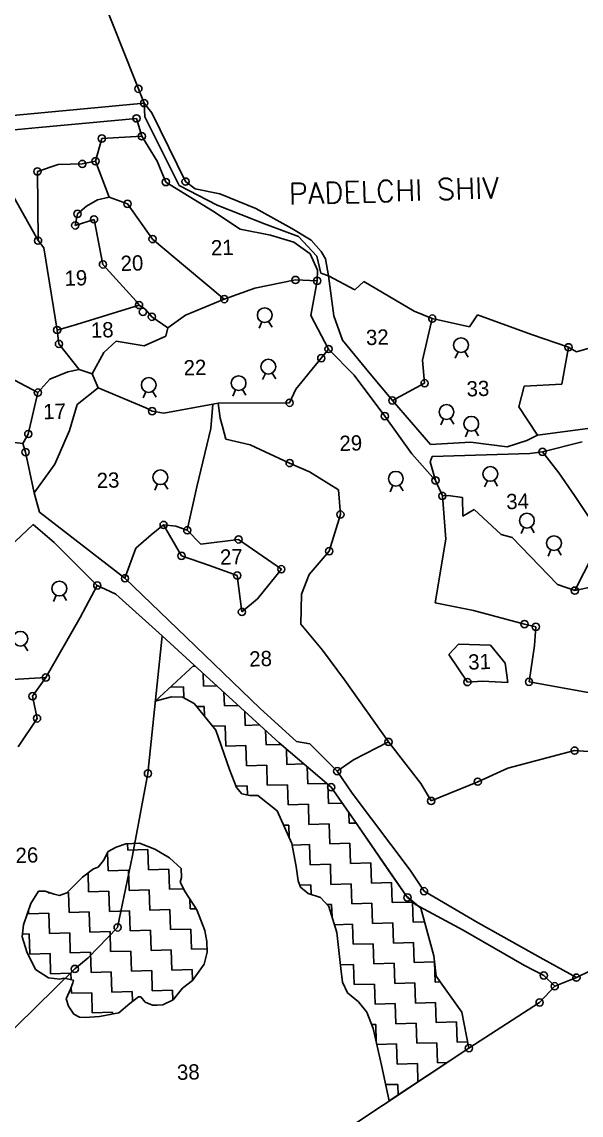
# Model space of a CAD drawing. Header units: metres. Extents: x 322885 to 326856, y 1820433 to 1822952.
# Drawn here: x 325578 to 326131, y 1820981 to 1822063 of the extents above; entities that cross this region are included whole.
import ezdxf

# ---------------------------------------------------------------- set-up
doc = ezdxf.new("R2010")
doc.units = ezdxf.units.M
doc.linetypes.add('DASHDOT', pattern=[25.4, 12.7, -6.35, 0, -6.35])
for name, color, linetype in [('OFF', 1, 'Continuous'), ('POLY_HATCH', 12, 'Continuous'), ('POLY_PARCEL', 6, 'Continuous'), ('POLY_WATER', 4, 'Continuous'), ('TEXT_MAPOUT', 7, 'Continuous'), ('TEXT_PARCEL', 7, 'Continuous'), ('V_BOUND_LINE', 7, 'Continuous'), ('V_BOUND_STREAM_LINE', 7, 'DASHDOT')]:
    doc.layers.add(name, color=color, linetype=linetype)
doc.styles.get("Standard").update_dxf_attribs({"font": 'simplex.shx'})
doc.styles.add('TEXT_MAP', font='', dxfattribs={"height": 0.5})
doc.styles.get('TEXT_MAP').set_extended_font_data('Kruti Dev 050')

msp = doc.modelspace()

# ---------------------------------------------------------------- linework, layer by layer
for points in [[(325812.1, 1821759.7), (325814.8, 1821765.8)], [(325825, 1821760.5), (325821.5, 1821766.2)], [(326006.1, 1821729.9), (326008.8, 1821736.1)], [(326019, 1821730.8), (326015.5, 1821736.5)], [(325815.6, 1821708.7), (325818.3, 1821714.8)], [(325828.5, 1821709.5), (325825, 1821715.2)], [(325697.4, 1821690.6), (325700.1, 1821696.7)], [(325710.2, 1821691.4), (325706.8, 1821697.2)], [(325786.2, 1821692.4), (325788.9, 1821698.5)], [(325799, 1821693.2), (325795.6, 1821698.9)], [(325991.7, 1821663.9), (325994.4, 1821670)], [(326004.6, 1821664.7), (326001.1, 1821670.5)], [(326016.2, 1821652.1), (326018.9, 1821658.3)], [(326029.1, 1821653), (326025.6, 1821658.7)], [(325708.9, 1821599.3), (325711.6, 1821605.5)], [(325721.7, 1821600.2), (325718.3, 1821605.9)], [(326035.1, 1821602.6), (326037.8, 1821608.7)], [(326048, 1821603.4), (326044.5, 1821609.1)], [(325941.6, 1821597.8), (325944.3, 1821603.9)], [(325954.5, 1821598.6), (325951, 1821604.3)], [(326071.3, 1821556.4), (326074, 1821562.5)], [(326084.2, 1821557.2), (326080.7, 1821563)], [(326098.1, 1821534.1), (326100.7, 1821540.2)], [(326110.9, 1821534.9), (326107.5, 1821540.6)], [(325608.9, 1821489.2), (325611.6, 1821495.3)], [(325621.8, 1821490), (325618.3, 1821495.8)], [(325583.3, 1821440.3), (325579.9, 1821446)]]:
    msp.add_lwpolyline(points)
for centre, radius in [((325692.7, 1821996.5), 3.57), ((325698.4, 1821982.3), 3.57), ((325690.9, 1821967.2), 3.57), ((325696.1, 1821949.5), 3.57), ((325656.6, 1821947.3), 3.57), ((325637.3, 1821922.1), 3.57), ((325650.3, 1821924.8), 3.57), ((325592.9, 1821914.6), 3.57), ((325719.9, 1821904.2), 3.57), ((325739.4, 1821904.6), 3.57), ((325682, 1821882.6), 3.57), ((325632.5, 1821872.7), 3.57), ((325630.3, 1821861.3), 3.57), ((325648.9, 1821867.3), 3.57), ((325593.5, 1821846.2), 3.57), ((325706.8, 1821847.8), 3.57), ((325657.7, 1821822.7), 3.57), ((325848.1, 1821807.3), 3.57), ((325869.5, 1821806.5), 3.57), ((325777.7, 1821788.4), 3.57), ((325693.4, 1821782.5), 3.57), ((325697.2, 1821775.7), 3.57), ((325817.7, 1821772.5), 7.31), ((325706.1, 1821770.9), 3.57), ((325983.4, 1821769.1), 3.57), ((325612.4, 1821757.8), 3.57), ((325614.2, 1821744), 3.57), ((326011.8, 1821742.8), 7.31), ((325880.8, 1821739), 3.57), ((326118.1, 1821740.7), 3.57), ((325821.2, 1821721.5), 7.31), ((325873.6, 1821729.9), 3.57), ((325703, 1821703.4), 7.31), ((325791.8, 1821705.2), 7.31), ((325975.8, 1821705.1), 3.57), ((325593.4, 1821695.9), 3.57), ((325943.9, 1821688), 3.57), ((325706.4, 1821677.5), 3.57), ((325842.3, 1821685.8), 3.57), ((325997.4, 1821676.7), 7.31), ((325936.4, 1821672.6), 3.57), ((326021.9, 1821665), 7.31), ((325583.9, 1821654.9), 3.57), ((325581.2, 1821636.9), 3.57), ((326092.3, 1821637.2), 3.57), ((325842.3, 1821626.2), 3.57), ((325714.5, 1821612.1), 7.31), ((325947.3, 1821610.6), 7.31), ((326040.8, 1821615.4), 7.31), ((325986.5, 1821609), 3.57), ((325993.3, 1821593.6), 3.57), ((325892.5, 1821575.2), 3.57), ((326076.9, 1821569.2), 7.31), ((325717.7, 1821564.9), 3.57), ((325741.1, 1821559.6), 3.57), ((325791.8, 1821550.6), 3.57), ((326103.7, 1821546.9), 7.31), ((325881.5, 1821539), 3.57), ((325735.4, 1821534.4), 3.57), ((325790.5, 1821514.9), 3.57), ((325834.1, 1821521.1), 3.57), ((325614.6, 1821502), 7.31), ((325652.1, 1821505), 3.57), ((325679.5, 1821512.1), 3.57), ((326124.3, 1821499.9), 3.57), ((325795.1, 1821478.8), 3.57), ((326074.5, 1821466.8), 3.57), ((326085.8, 1821464.1), 3.57), ((325576.1, 1821452.3), 7.31), ((325601.3, 1821414), 3.57), ((326018.1, 1821409.5), 3.57), ((326079, 1821409.7), 3.57), ((325588, 1821395.4), 3.57), ((325592.5, 1821373.5), 3.57), ((325940.1, 1821350.2), 3.57), ((326124.1, 1821341.6), 3.57), ((325889.4, 1821321.3), 3.57), ((325702.2, 1821319), 3.57), ((326028.3, 1821310.9), 3.57), ((325883.3, 1821305.5), 3.57), ((325982.3, 1821291.8), 3.57), ((325975.2, 1821202.5), 3.57), ((325958.9, 1821196.3), 3.57), ((325672.2, 1821166.7), 3.57), ((325629.9, 1821125.6), 3.57), ((326093.6, 1821119.1), 3.57), ((326125.9, 1821117), 3.57), ((326104.4, 1821108.5), 3.57), ((326089.5, 1821092.4), 3.57), ((326019.6, 1821047.2), 3.57)]:
    msp.add_circle(centre, radius)
at = {"layer": 'OFF'}
msp.add_line((326104.4, 1821108.5), (326125.9, 1821117), dxfattribs=at)
at = {"layer": 'POLY_HATCH'}
for p, q in [((325748, 1821426.3), (325709.5, 1821390.5)), ((325831.8, 1821349.4), (325748, 1821426.3)), ((325709.5, 1821390.5), (325725.4, 1821394.9)), ((325725.4, 1821394.9), (325736.2, 1821394.5)), ((325736.2, 1821394.5), (325747.8, 1821388.4)), ((325747.8, 1821388.4), (325769.4, 1821361.9)), ((325769.4, 1821361.9), (325782.8, 1821322.9)), ((325883.3, 1821305.5), (325831.8, 1821349.4)), ((325831.8, 1821349.4), (325831.8, 1821349.4)), ((325782.8, 1821322.9), (325789.8, 1821305.2)), ((325789.8, 1821305.2), (325795, 1821299)), ((325906.2, 1821272.9), (325883.3, 1821305.5)), ((325795, 1821299), (325803, 1821297.1)), ((325803, 1821297.1), (325810.8, 1821297.3)), ((325810.8, 1821297.3), (325829.9, 1821282.1)), ((325829.9, 1821282.1), (325844.6, 1821249.6)), ((325957.7, 1821197.7), (325906.2, 1821272.9)), ((325670.8, 1821246.1), (325680.2, 1821249.5)), ((325680.2, 1821249.5), (325693.7, 1821249.9)), ((325693.7, 1821249.9), (325709, 1821244)), ((325844.6, 1821249.6), (325848.8, 1821226.9)), ((325658.4, 1821233), (325662.9, 1821241.8)), ((325662.9, 1821241.8), (325670.8, 1821246.1)), ((325709, 1821244), (325723.6, 1821235.7)), ((325648.3, 1821224.7), (325653, 1821226.4)), ((325653, 1821226.4), (325658.4, 1821233)), ((325723.6, 1821235.7), (325735.1, 1821225)), ((325848.8, 1821226.9), (325850.8, 1821212.8)), ((325625.8, 1821204.9), (325637.4, 1821216.4)), ((325637.4, 1821216.4), (325648.3, 1821224.7)), ((325735.3, 1821216.2), (325733.9, 1821211.4)), ((325735.1, 1821225), (325735.3, 1821216.2)), ((325622, 1821200.8), (325625.8, 1821204.9)), ((325733.9, 1821211.4), (325739, 1821202)), ((325850.8, 1821212.8), (325853.1, 1821206.5)), ((325853.1, 1821206.5), (325860.5, 1821200.3)), ((325586.5, 1821190.2), (325594.1, 1821202.4)), ((325594.1, 1821202.4), (325600.4, 1821202.6)), ((325600.4, 1821202.6), (325609.3, 1821199.6)), ((325609.3, 1821199.6), (325614.9, 1821198.2)), ((325614.9, 1821198.2), (325622, 1821200.8)), ((325739, 1821202), (325750.7, 1821184.1)), ((325860.5, 1821200.3), (325872.8, 1821196.3)), ((325872.8, 1821196.3), (325881, 1821187.3)), ((325971.9, 1821185.7), (325957.7, 1821197.7)), ((325579.2, 1821169.3), (325586.5, 1821190.2)), ((325750.7, 1821184.1), (325758.4, 1821163.7)), ((325881, 1821187.3), (325888.9, 1821161.7)), ((325985, 1821138.6), (325971.9, 1821185.7)), ((325577.9, 1821157.3), (325579.2, 1821169.3)), ((325758.4, 1821163.7), (325760.4, 1821152.6)), ((325888.9, 1821161.7), (325892.9, 1821126.1)), ((325582.4, 1821142.4), (325577.9, 1821157.3)), ((325760.4, 1821152.6), (325760.7, 1821142.3)), ((325590.9, 1821125.1), (325582.4, 1821142.4)), ((325760.7, 1821142.3), (325757.9, 1821130.3)), ((325757.9, 1821130.3), (325746.4, 1821114)), ((325987.1, 1821118.6), (325985, 1821138.6)), ((325603.9, 1821116.8), (325590.9, 1821125.1)), ((325892.9, 1821126.1), (325894.7, 1821112.5)), ((325996.1, 1821106), (325987.1, 1821118.6)), ((325615, 1821115.5), (325603.9, 1821116.8)), ((325619, 1821116.5), (325615, 1821115.5)), ((325628.6, 1821114.4), (325619, 1821116.5)), ((325625.7, 1821105.5), (325627.9, 1821112)), ((325627.9, 1821112), (325628.6, 1821114.4)), ((325746.4, 1821114), (325736.3, 1821106.5)), ((325894.7, 1821112.5), (325899.4, 1821101.9)), ((325621.2, 1821095.9), (325625.7, 1821105.5)), ((325692.8, 1821098), (325684.2, 1821091.4)), ((325695.2, 1821098.1), (325692.8, 1821098)), ((325699.3, 1821092.7), (325695.2, 1821098.1)), ((325736.3, 1821106.5), (325727.1, 1821095.1)), ((325899.4, 1821101.9), (325910.4, 1821093)), ((326012.5, 1821082.9), (325996.1, 1821106)), ((325623.8, 1821088.8), (325621.2, 1821095.9)), ((325628.8, 1821081), (325623.8, 1821088.8)), ((325684.2, 1821091.4), (325673.4, 1821082.3)), ((325706.6, 1821089.7), (325699.3, 1821092.7)), ((325711.3, 1821089.9), (325706.6, 1821089.7)), ((325716.9, 1821090), (325711.3, 1821089.9)), ((325727.1, 1821095.1), (325716.9, 1821090)), ((325910.4, 1821093), (325918.6, 1821082.9)), ((325634.5, 1821078), (325628.8, 1821081)), ((325640.1, 1821077.4), (325634.5, 1821078)), ((325654.4, 1821078.6), (325640.1, 1821077.4)), ((325673.4, 1821082.3), (325654.4, 1821078.6)), ((325918.6, 1821082.9), (325924.9, 1821066.6)), ((326019.6, 1821047.2), (326012.5, 1821082.9)), ((325924.9, 1821066.6), (325933.1, 1821030.4)), ((325940.7, 1820995), (326019.6, 1821047.2)), ((325933.1, 1821030.4), (325940.7, 1820995))]:
    msp.add_line(p, q, dxfattribs=at)
at = {"layer": 'POLY_HATCH', "linetype": 'Continuous'}
for p, q in [((325749.3, 1821425.1), (325746.6, 1821425)), ((325757.2, 1821405.4), (325756.9, 1821418.2)), ((325737.3, 1821404.7), (325724.4, 1821404.4)), ((325737.6, 1821393.8), (325737.3, 1821404.7)), ((325770.4, 1821405.8), (325757.2, 1821405.4)), ((325777.8, 1821386), (325777.4, 1821399.3)), ((325757.9, 1821385.4), (325750.5, 1821385.2)), ((325758.2, 1821375.8), (325757.9, 1821385.4)), ((325791.5, 1821386.4), (325777.8, 1821386)), ((325798.4, 1821366.6), (325798, 1821380.5)), ((325812.6, 1821367.1), (325798.4, 1821366.6)), ((325778.4, 1821366), (325766.4, 1821365.7)), ((325779.1, 1821346.1), (325778.4, 1821366)), ((325819, 1821347.3), (325818.6, 1821361.6)), ((325799, 1821346.7), (325779.1, 1821346.1)), ((325799.6, 1821326.7), (325799, 1821346.7)), ((325833.8, 1821347.7), (325819, 1821347.3)), ((325839.6, 1821327.9), (325839.1, 1821343.2)), ((325819.6, 1821327.3), (325799.6, 1821326.7)), ((325820.2, 1821307.3), (325819.6, 1821327.3)), ((325856.4, 1821328.4), (325839.6, 1821327.9)), ((325860.2, 1821308.6), (325859.6, 1821325.7)), ((325800.2, 1821306.7), (325789.4, 1821306.4)), ((325800.5, 1821297.6), (325800.2, 1821306.7)), ((325840.2, 1821307.9), (325820.2, 1821307.3)), ((325840.8, 1821288), (325840.2, 1821307.9)), ((325879.1, 1821309.1), (325860.2, 1821308.6)), ((325880.7, 1821289.2), (325880.2, 1821308.2)), ((325860.8, 1821288.6), (325840.8, 1821288)), ((325861.4, 1821268.6), (325860.8, 1821288.6)), ((325894.5, 1821289.6), (325880.7, 1821289.2)), ((325901.3, 1821269.8), (325901, 1821280.3)), ((325908.2, 1821270), (325901.3, 1821269.8)), ((325841.4, 1821268), (325836.4, 1821267.8)), ((325841.8, 1821255.8), (325841.4, 1821268)), ((325881.4, 1821269.2), (325861.4, 1821268.6)), ((325882, 1821249.3), (325881.4, 1821269.2)), ((325682.2, 1821243.1), (325682.1, 1821249.6)), ((325862, 1821248.6), (325844.8, 1821248.1)), ((325862.6, 1821228.7), (325862, 1821248.6)), ((325901.9, 1821249.9), (325882, 1821249.3)), ((325902.6, 1821229.9), (325901.9, 1821249.9)), ((325662.9, 1821222.6), (325662.3, 1821240.7)), ((325702.2, 1821243.8), (325682.2, 1821243.1)), ((325702.8, 1821223.8), (325702.2, 1821243.8)), ((325882.6, 1821229.3), (325862.6, 1821228.7)), ((325883.2, 1821209.3), (325882.6, 1821229.3)), ((325922.5, 1821230.5), (325902.6, 1821229.9)), ((325923.1, 1821210.5), (325922.5, 1821230.5)), ((325643.5, 1821202), (325643, 1821220.6)), ((325682.9, 1821223.2), (325662.9, 1821222.6)), ((325683.5, 1821203.2), (325682.9, 1821223.2)), ((325722.8, 1821224.4), (325702.8, 1821223.8)), ((325723.4, 1821204.4), (325722.8, 1821224.4)), ((325737.4, 1821204.8), (325723.4, 1821204.4)), ((325863.2, 1821208.7), (325852.5, 1821208.4)), ((325863.5, 1821199.3), (325863.2, 1821208.7)), ((325903.2, 1821209.9), (325883.2, 1821209.3)), ((325903.8, 1821189.9), (325903.2, 1821209.9)), ((325943.1, 1821211.1), (325923.1, 1821210.5)), ((325943.7, 1821191.2), (325943.1, 1821211.1)), ((325603.6, 1821200.8), (325603.6, 1821201.5)), ((325605.7, 1821200.8), (325603.6, 1821200.8)), ((325623.6, 1821201.4), (325622.5, 1821201.3)), ((325624.2, 1821181.4), (325623.6, 1821201.4)), ((325663.5, 1821202.6), (325643.5, 1821202)), ((325664.1, 1821182.6), (325663.5, 1821202.6)), ((325703.4, 1821203.8), (325683.5, 1821203.2)), ((325704.1, 1821183.8), (325703.4, 1821203.8)), ((325744, 1821185.1), (325743.7, 1821194.8)), ((325584.2, 1821180.2), (325584.1, 1821183.4)), ((325684.1, 1821183.2), (325664.1, 1821182.6)), ((325684.7, 1821163.3), (325684.1, 1821183.2)), ((325724, 1821184.4), (325704.1, 1821183.8)), ((325724.6, 1821164.5), (325724, 1821184.4)), ((325749.9, 1821185.2), (325744, 1821185.1)), ((325883.8, 1821189.3), (325879.2, 1821189.2)), ((325884.2, 1821177), (325883.8, 1821189.3)), ((325923.7, 1821190.6), (325903.8, 1821189.9)), ((325924.4, 1821170.6), (325923.7, 1821190.6)), ((325963.7, 1821191.8), (325943.7, 1821191.2)), ((325964.3, 1821171.8), (325963.7, 1821191.8)), ((325604.2, 1821180.8), (325584.2, 1821180.2)), ((325604.8, 1821160.8), (325604.2, 1821180.8)), ((325644.1, 1821182), (325624.2, 1821181.4)), ((325644.7, 1821162), (325644.1, 1821182)), ((325975.7, 1821172.2), (325964.3, 1821171.8)), ((325624.8, 1821161.4), (325604.8, 1821160.8)), ((325625.4, 1821141.4), (325624.8, 1821161.4)), ((325664.7, 1821162.6), (325644.7, 1821162)), ((325665.3, 1821142.7), (325664.7, 1821162.6)), ((325704.7, 1821163.9), (325684.7, 1821163.3)), ((325705.3, 1821143.9), (325704.7, 1821163.9)), ((325744.6, 1821165.1), (325724.6, 1821164.5)), ((325745.2, 1821145.1), (325744.6, 1821165.1)), ((325904.4, 1821170), (325886.5, 1821169.4)), ((325905, 1821150), (325904.4, 1821170)), ((325944.3, 1821171.2), (325924.4, 1821170.6)), ((325944.9, 1821151.2), (325944.3, 1821171.2)), ((325584.8, 1821160.2), (325578.2, 1821160)), ((325585.4, 1821140.2), (325584.8, 1821160.2)), ((325925, 1821150.6), (325905, 1821150)), ((325925.6, 1821130.6), (325925, 1821150.6)), ((325964.9, 1821151.8), (325944.9, 1821151.2)), ((325965.5, 1821131.9), (325964.9, 1821151.8)), ((325605.4, 1821140.8), (325585.4, 1821140.2)), ((325606, 1821120.9), (325605.4, 1821140.8)), ((325645.4, 1821142.1), (325625.4, 1821141.4)), ((325646, 1821122.1), (325645.4, 1821142.1)), ((325685.3, 1821143.3), (325665.3, 1821142.7)), ((325685.9, 1821123.3), (325685.3, 1821143.3)), ((325725.2, 1821144.5), (325705.3, 1821143.9)), ((325725.9, 1821124.5), (325725.2, 1821144.5)), ((325760.6, 1821145.6), (325745.2, 1821145.1)), ((325905.6, 1821130), (325892.5, 1821129.6)), ((325906.2, 1821110.1), (325905.6, 1821130)), ((325945.6, 1821131.3), (325925.6, 1821130.6)), ((325946.2, 1821111.3), (325945.6, 1821131.3)), ((325985.5, 1821132.5), (325965.5, 1821131.9)), ((325986.1, 1821112.5), (325985.5, 1821132.5)), ((325626, 1821121.5), (325606, 1821120.9)), ((325626.2, 1821114.9), (325626, 1821121.5)), ((325665.9, 1821122.7), (325646, 1821122.1)), ((325666.6, 1821102.7), (325665.9, 1821122.7)), ((325705.9, 1821123.9), (325685.9, 1821123.3)), ((325706.5, 1821103.9), (325705.9, 1821123.9)), ((325745.8, 1821125.1), (325725.9, 1821124.5)), ((325746.2, 1821113.8), (325745.8, 1821125.1)), ((325626.6, 1821101.5), (325626.4, 1821107.7)), ((325926.2, 1821110.7), (325906.2, 1821110.1)), ((325926.8, 1821090.7), (325926.2, 1821110.7)), ((325966.1, 1821111.9), (325946.2, 1821111.3)), ((325966.7, 1821091.9), (325966.1, 1821111.9)), ((325991.3, 1821112.7), (325986.1, 1821112.5)), ((325646.6, 1821102.1), (325626.6, 1821101.5)), ((325647.2, 1821082.1), (325646.6, 1821102.1)), ((325686.5, 1821103.3), (325666.6, 1821102.7)), ((325686.8, 1821093.4), (325686.5, 1821103.3)), ((325726.5, 1821104.6), (325706.5, 1821103.9)), ((325726.8, 1821094.9), (325726.5, 1821104.6)), ((325946.8, 1821091.3), (325926.8, 1821090.7)), ((325947.4, 1821071.3), (325946.8, 1821091.3)), ((325986.7, 1821092.5), (325966.7, 1821091.9)), ((325987.3, 1821072.6), (325986.7, 1821092.5)), ((325667.2, 1821082.8), (325647.2, 1821082.1)), ((325667.2, 1821081.1), (325667.2, 1821082.8)), ((325927.4, 1821070.7), (325923.3, 1821070.6)), ((325928, 1821053.1), (325927.4, 1821070.7)), ((325967.4, 1821071.9), (325947.4, 1821071.3)), ((325968, 1821052), (325967.4, 1821071.9)), ((326007.3, 1821073.2), (325987.3, 1821072.6)), ((326007.9, 1821053.2), (326007.3, 1821073.2)), ((326018.3, 1821053.5), (326007.9, 1821053.2)), ((325948, 1821051.4), (325928.5, 1821050.8)), ((325948.6, 1821031.4), (325948, 1821051.4)), ((325987.9, 1821052.6), (325968, 1821052)), ((325988.6, 1821032.6), (325987.9, 1821052.6)), ((325968.6, 1821032), (325948.6, 1821031.4)), ((325969.1, 1821013.8), (325968.6, 1821032)), ((325997.9, 1821032.9), (325988.6, 1821032.6)), ((325949.2, 1821011.4), (325937.3, 1821011.1)), ((325949.5, 1821000.8), (325949.2, 1821011.4))]:
    msp.add_line(p, q, dxfattribs=at)
at = {"layer": 'POLY_PARCEL'}
for p, q in [((325650.3, 1821924.8), (325656.6, 1821947.3)), ((325656.6, 1821947.3), (325696.1, 1821949.5)), ((325592.9, 1821914.6), (325613.5, 1821921.4)), ((325613.5, 1821921.4), (325637.3, 1821922.1)), ((325637.3, 1821922.1), (325650.3, 1821924.8)), ((325650.3, 1821924.8), (325663.7, 1821889.1)), ((325593.5, 1821846.2), (325592.9, 1821914.6)), ((325564.9, 1821897.6), (325593.5, 1821846.2)), ((325652.3, 1821886.6), (325641.6, 1821880.4)), ((325663.7, 1821889.1), (325652.3, 1821886.6)), ((325682, 1821882.6), (325663.7, 1821889.1)), ((325641.6, 1821880.4), (325632.5, 1821872.7)), ((325706.8, 1821847.8), (325682, 1821882.6)), ((325632.5, 1821872.7), (325630.3, 1821861.3)), ((325630.3, 1821861.3), (325648.9, 1821867.3)), ((325648.9, 1821867.3), (325657.7, 1821822.7)), ((325599.1, 1821839), (325593.5, 1821846.2)), ((325739.2, 1821820.2), (325706.8, 1821847.8)), ((325612.4, 1821757.8), (325599.1, 1821839)), ((325657.7, 1821822.7), (325690.4, 1821786.2)), ((325777.7, 1821788.4), (325739.2, 1821820.2)), ((325807.9, 1821799.2), (325848.1, 1821807.3)), ((325848.1, 1821807.3), (325869.5, 1821806.5)), ((325777.7, 1821788.4), (325807.9, 1821799.2)), ((325693.4, 1821782.5), (325631.7, 1821763.2)), ((325690.4, 1821786.2), (325693.4, 1821782.5)), ((325699.7, 1821778.1), (325693.4, 1821782.5)), ((325706.1, 1821770.9), (325699.7, 1821778.1)), ((325739.2, 1821772.4), (325777.7, 1821788.4)), ((325721.8, 1821759.8), (325706.1, 1821770.9)), ((325721.8, 1821759.8), (325739.2, 1821772.4)), ((325973.7, 1821728.1), (325983.4, 1821769.1)), ((325631.7, 1821763.2), (325612.4, 1821757.8)), ((325614.2, 1821744), (325612.4, 1821757.8)), ((325719.8, 1821751.6), (325721.8, 1821759.8)), ((325658.7, 1821735.6), (325670.7, 1821746.8)), ((325670.7, 1821746.8), (325698.5, 1821742.2)), ((325698.5, 1821742.2), (325719.8, 1821751.6)), ((325634.3, 1821718.7), (325614.2, 1821744)), ((325647.2, 1821714.4), (325658.7, 1821735.6)), ((325873.6, 1821729.9), (325880.8, 1821739)), ((326115.9, 1821728), (326118.1, 1821740.7)), ((325848.3, 1821699.2), (325873.6, 1821729.9)), ((325975.8, 1821705.1), (325973.7, 1821728.1)), ((326111.5, 1821704.1), (326115.9, 1821728)), ((325552, 1821717.7), (325593.4, 1821695.9)), ((325605.3, 1821709.3), (325623, 1821716.5)), ((325623, 1821716.5), (325634.3, 1821718.7)), ((325634.3, 1821718.7), (325647.2, 1821714.4)), ((325647.2, 1821714.4), (325653.1, 1821700.7)), ((325593.4, 1821695.9), (325605.3, 1821709.3)), ((325943.9, 1821688), (325975.8, 1821705.1)), ((326068.9, 1821681.9), (326074.3, 1821702.2)), ((326074.3, 1821702.2), (326111.5, 1821704.1)), ((325593.4, 1821695.9), (325583.9, 1821654.9)), ((325632.3, 1821684), (325653.1, 1821700.7)), ((325653.1, 1821700.7), (325700.1, 1821680.7)), ((325842.3, 1821685.8), (325848.3, 1821699.2)), ((325624.6, 1821658.4), (325632.3, 1821684)), ((325700.1, 1821680.7), (325706.4, 1821677.5)), ((325718, 1821675.5), (325766.2, 1821684.3)), ((325764.3, 1821660.2), (325766.2, 1821684.3)), ((325766.2, 1821684.3), (325771.7, 1821685.3)), ((325771.7, 1821685.3), (325842.3, 1821685.8)), ((325773.6, 1821670.5), (325771.7, 1821685.3)), ((326087.3, 1821653.6), (326068.9, 1821681.9)), ((325706.4, 1821677.5), (325718, 1821675.5)), ((325775.9, 1821662.2), (325773.6, 1821670.5)), ((325750.4, 1821602.7), (325764.3, 1821660.2)), ((325779.2, 1821649.8), (325775.9, 1821662.2)), ((325583.9, 1821654.9), (325578.6, 1821645.4)), ((325610.2, 1821624.9), (325624.6, 1821658.4)), ((325803.3, 1821644.2), (325779.2, 1821649.8)), ((325842.3, 1821626.2), (325803.3, 1821644.2)), ((326092.3, 1821637.2), (326108.5, 1821616.4)), ((325589.6, 1821596.7), (325610.2, 1821624.9)), ((325861.8, 1821617.6), (325842.3, 1821626.2)), ((325890.5, 1821599.8), (325861.8, 1821617.6)), ((326108.5, 1821616.4), (326124, 1821593.9)), ((325986.5, 1821609), (325993.3, 1821593.6)), ((325741.1, 1821559.6), (325750.4, 1821602.7)), ((325892.5, 1821575.2), (325890.5, 1821599.8)), ((325999.2, 1821594.1), (325993.3, 1821593.6)), ((326013.1, 1821592), (325999.2, 1821594.1)), ((325993.3, 1821593.6), (325996.9, 1821550.8)), ((326013.7, 1821573.6), (326013.1, 1821592)), ((326124, 1821593.9), (326151.3, 1821553.3)), ((325881.5, 1821539), (325892.5, 1821575.2)), ((326024.7, 1821580.1), (326013.7, 1821573.6)), ((326051.5, 1821555.4), (326024.7, 1821580.1)), ((325705.4, 1821555), (325717.7, 1821564.9)), ((325717.7, 1821564.9), (325729.8, 1821563.8)), ((325735.4, 1821534.4), (325717.7, 1821564.9)), ((325729.8, 1821563.8), (325741.1, 1821559.6)), ((325690.1, 1821541.9), (325705.4, 1821555)), ((325741.1, 1821559.6), (325754.6, 1821545.9)), ((325996.9, 1821550.8), (325986.1, 1821487.8)), ((326062.4, 1821552.6), (326051.5, 1821555.4)), ((326107.3, 1821506), (326062.4, 1821552.6)), ((326151.3, 1821553.3), (326124.3, 1821499.9)), ((325679.5, 1821512.1), (325690.1, 1821541.9)), ((325754.6, 1821545.9), (325791.8, 1821550.6)), ((325791.8, 1821550.6), (325834.1, 1821521.1)), ((325762.9, 1821524.7), (325735.4, 1821534.4)), ((325861.6, 1821516), (325881.5, 1821539)), ((325790.5, 1821514.9), (325762.9, 1821524.7)), ((325834.1, 1821521.1), (325810.4, 1821491.8)), ((325795.1, 1821478.8), (325790.5, 1821514.9)), ((325853.9, 1821496.5), (325861.6, 1821516)), ((326124.3, 1821499.9), (326166, 1821508.8)), ((325635.3, 1821473.4), (325652.1, 1821505)), ((326124.3, 1821499.9), (326107.3, 1821506)), ((325810.4, 1821491.8), (325795.1, 1821478.8)), ((325853.5, 1821466.8), (325853.9, 1821496.5)), ((325986.1, 1821487.8), (326024, 1821480.1)), ((326024, 1821480.1), (326074.5, 1821466.8)), ((325601.3, 1821414), (325635.3, 1821473.4)), ((325874.8, 1821441.1), (325853.5, 1821466.8)), ((326074.5, 1821466.8), (326085.8, 1821464.1)), ((325702.2, 1821319), (325716.1, 1821455.1)), ((326085.8, 1821464.1), (326084.5, 1821445.7)), ((325999.8, 1821436.6), (326009.3, 1821447.1)), ((326009.3, 1821447.1), (326041, 1821445.8)), ((326041, 1821445.8), (326055.4, 1821428)), ((326084.5, 1821445.7), (326079, 1821409.7)), ((325896.4, 1821411.7), (325874.8, 1821441.1)), ((326018.1, 1821409.5), (325999.8, 1821436.6)), ((326055.4, 1821428), (326058.1, 1821409)), ((325563, 1821411.6), (325601.3, 1821414)), ((325601.3, 1821414), (325588, 1821395.4)), ((325940.1, 1821350.2), (325896.4, 1821411.7)), ((326033, 1821410.3), (326018.1, 1821409.5)), ((326058.1, 1821409), (326033, 1821410.3)), ((326079, 1821409.7), (326164.8, 1821394)), ((325588, 1821395.4), (325592.5, 1821373.5)), ((325592.5, 1821373.5), (325573.8, 1821345.3)), ((325905.5, 1821332.4), (325940.1, 1821350.2)), ((325940.1, 1821350.2), (325972.2, 1821309.2)), ((326058, 1821324.4), (326124.1, 1821341.6)), ((326124.1, 1821341.6), (326170.3, 1821338.6)), ((325889.4, 1821321.3), (325905.5, 1821332.4)), ((326028.3, 1821310.9), (326058, 1821324.4)), ((325686.9, 1821238), (325702.2, 1821319)), ((325972.2, 1821309.2), (325982.3, 1821291.8)), ((325982.3, 1821291.8), (326028.3, 1821310.9)), ((325672.2, 1821166.7), (325686.9, 1821238)), ((325643, 1821136.6), (325672.2, 1821166.7)), ((325629.9, 1821125.6), (325643, 1821136.6)), ((325546.9, 1821044.3), (325629.9, 1821125.6))]:
    msp.add_line(p, q, dxfattribs=at)
at = {"layer": 'POLY_WATER'}
for p, q in [((325568.7, 1821970), (325698.4, 1821982.3)), ((325706.2, 1821972.7), (325698.4, 1821982.3)), ((325739.4, 1821904.6), (325706.2, 1821972.7)), ((325594.3, 1821958.3), (325690.9, 1821967.2)), ((325690.9, 1821967.2), (325696.1, 1821949.5)), ((325477.4, 1821946.8), (325594.3, 1821958.3)), ((325696.1, 1821949.5), (325711.3, 1821925)), ((325711.3, 1821925), (325719.9, 1821904.2)), ((325719.9, 1821904.2), (325765.9, 1821875.7)), ((325748.8, 1821897.4), (325739.4, 1821904.6)), ((325773.2, 1821892.4), (325748.8, 1821897.4)), ((325808.9, 1821877.9), (325773.2, 1821892.4)), ((325765.9, 1821875.7), (325793.5, 1821857.5)), ((325844.6, 1821858.2), (325808.9, 1821877.9)), ((325793.5, 1821857.5), (325823.3, 1821851.8)), ((325863.5, 1821846.7), (325844.6, 1821858.2)), ((325823.3, 1821851.8), (325846.6, 1821844.6)), ((325846.6, 1821844.6), (325862.7, 1821833.2)), ((325873.6, 1821835.5), (325863.5, 1821846.7)), ((325862.7, 1821833.2), (325869.8, 1821817)), ((325877.9, 1821828.1), (325873.6, 1821835.5)), ((325880.7, 1821811.5), (325877.9, 1821828.1)), ((325869.8, 1821817), (325869.5, 1821806.5)), ((325886, 1821771.8), (325880.7, 1821811.5)), ((325869.5, 1821806.5), (325863.3, 1821772.1)), ((325863.3, 1821772.1), (325880.8, 1821739)), ((325894.7, 1821747.7), (325886, 1821771.8)), ((325922, 1821714.3), (325894.7, 1821747.7)), ((325880.8, 1821739), (325906.2, 1821713.1)), ((325906.2, 1821713.1), (325936.4, 1821672.6)), ((325943.9, 1821688), (325922, 1821714.3)), ((325981.5, 1821644.4), (325943.9, 1821688)), ((325936.4, 1821672.6), (325963.3, 1821635.2)), ((326142.1, 1821661.1), (326087.3, 1821653.6)), ((326076.9, 1821648.6), (326057.3, 1821642.1)), ((326087.3, 1821653.6), (326076.9, 1821648.6)), ((325570.4, 1821646.6), (325578.6, 1821645.4)), ((325578.6, 1821645.4), (325581.2, 1821636.9)), ((326021, 1821646.9), (325981.5, 1821644.4)), ((326057.3, 1821642.1), (326021, 1821646.9)), ((326079.9, 1821635.5), (326092.3, 1821637.2)), ((326092.3, 1821637.2), (326131.6, 1821647)), ((325581.2, 1821636.9), (325589.6, 1821596.7)), ((325963.3, 1821635.2), (325986.5, 1821609)), ((325981.3, 1821627.2), (325983.1, 1821632.6)), ((325986.5, 1821609), (325981.3, 1821627.2)), ((325983.1, 1821632.6), (326079.9, 1821635.5)), ((325589.6, 1821596.7), (325595, 1821577.4)), ((325595, 1821577.4), (325679.5, 1821512.1)), ((325588.7, 1821565.2), (325551.7, 1821530.7)), ((325609.3, 1821547.7), (325588.7, 1821565.2)), ((325652.1, 1821505), (325609.3, 1821547.7)), ((325679.5, 1821512.1), (325739.9, 1821454)), ((325659.9, 1821501.4), (325652.1, 1821505)), ((325670.5, 1821496.5), (325659.9, 1821501.4)), ((325716.1, 1821455.1), (325670.5, 1821496.5)), ((325748, 1821426.3), (325716.1, 1821455.1)), ((325739.9, 1821454), (325813.2, 1821383.2)), ((325831.8, 1821349.4), (325748, 1821426.3)), ((325813.2, 1821383.2), (325849, 1821350.5)), ((325883.3, 1821305.5), (325831.8, 1821349.4)), ((325849, 1821350.5), (325862.4, 1821348.5)), ((325862.4, 1821348.5), (325889.4, 1821321.3)), ((325889.4, 1821321.3), (325904, 1821299.6)), ((325906.2, 1821272.9), (325883.3, 1821305.5)), ((325904, 1821299.6), (325961.6, 1821223.3)), ((325943.5, 1821218.5), (325906.2, 1821272.9)), ((325958.9, 1821196.3), (325943.5, 1821218.5)), ((325961.6, 1821223.3), (325975.2, 1821202.5)), ((325966.6, 1821189.4), (325958.9, 1821196.3)), ((325975.2, 1821202.5), (326028.6, 1821171.3)), ((326013.9, 1821164.1), (325966.6, 1821189.4)), ((326074.6, 1821128.9), (326013.9, 1821164.1)), ((326028.6, 1821171.3), (326093, 1821135.2)), ((326093.6, 1821119.1), (326074.6, 1821128.9)), ((326093, 1821135.2), (326125.9, 1821117)), ((326104.4, 1821108.5), (326093.6, 1821119.1))]:
    msp.add_line(p, q, dxfattribs=at)
at = {"layer": 'V_BOUND_LINE'}
for p, q in [((325698.4, 1821982.3), (325658.1, 1822083.4)), ((325906.7, 1821797.6), (325880.7, 1821811.5)), ((325915.7, 1821805.7), (325906.7, 1821797.6)), ((325965.4, 1821776.3), (325915.7, 1821805.7)), ((325983.4, 1821769.1), (325965.4, 1821776.3)), ((326020, 1821760.9), (325983.4, 1821769.1)), ((326028.2, 1821772.8), (326020, 1821760.9)), ((326081.4, 1821753.5), (326028.2, 1821772.8)), ((326217, 1821762.3), (326126, 1821736.3)), ((326118.1, 1821740.7), (326081.4, 1821753.5)), ((326126, 1821736.3), (326118.1, 1821740.7)), ((326125.9, 1821117), (326139.5, 1821123.6)), ((326104.4, 1821108.5), (326089.5, 1821092.4)), ((326089.5, 1821092.4), (326019.6, 1821047.2)), ((326019.6, 1821047.2), (325891.8, 1820962.5))]:
    msp.add_line(p, q, dxfattribs=at)
at = {"layer": 'V_BOUND_STREAM_LINE', "ltscale": 10}
for p, q in [((325699.1, 1821968.6), (325698.4, 1821982.3)), ((325733.2, 1821900.8), (325699.1, 1821968.6)), ((325770.5, 1821881.2), (325733.2, 1821900.8)), ((325817.3, 1821862.7), (325770.5, 1821881.2)), ((325851.2, 1821850.2), (325817.3, 1821862.7)), ((325869.3, 1821830.8), (325851.2, 1821850.2)), ((325873, 1821814.2), (325869.3, 1821830.8)), ((325880.7, 1821811.5), (325873, 1821814.2))]:
    msp.add_line(p, q, dxfattribs=at)

# ---------------------------------------------------------------- texts
at = {"layer": 'TEXT_MAPOUT'}
msp.add_text('PADELCHI SHIV', height=20.978, rotation=1.7524, dxfattribs=at).set_placement((325841.7, 1821881.9))
at = {"layer": 'TEXT_PARCEL', "style": 'TEXT_MAP'}
for s, p in [('21', (325764.7, 1821831.5)), ('20', (325675.4, 1821816.1)), ('19', (325619.9, 1821801.4)), ('18', (325646, 1821750)), ('32', (325918, 1821742.8)), ('22', (325737.7, 1821712.8)), ('33', (326017.5, 1821692)), ('17', (325598.8, 1821669.4)), ('29', (325891.8, 1821638)), ('23', (325651.7, 1821601.3)), ('34', (326056.7, 1821580.4)), ('27', (325773.7, 1821525.5)), ('28', (325802.6, 1821424.7)), ('31', (326019.1, 1821421.7)), ('26', (325571.5, 1821230.3)), ('38', (325731.1, 1821015.7))]:
    msp.add_text(s, height=15.1, rotation=1.7524, dxfattribs=at).set_placement(p)

doc.saveas('drawing.dxf')
